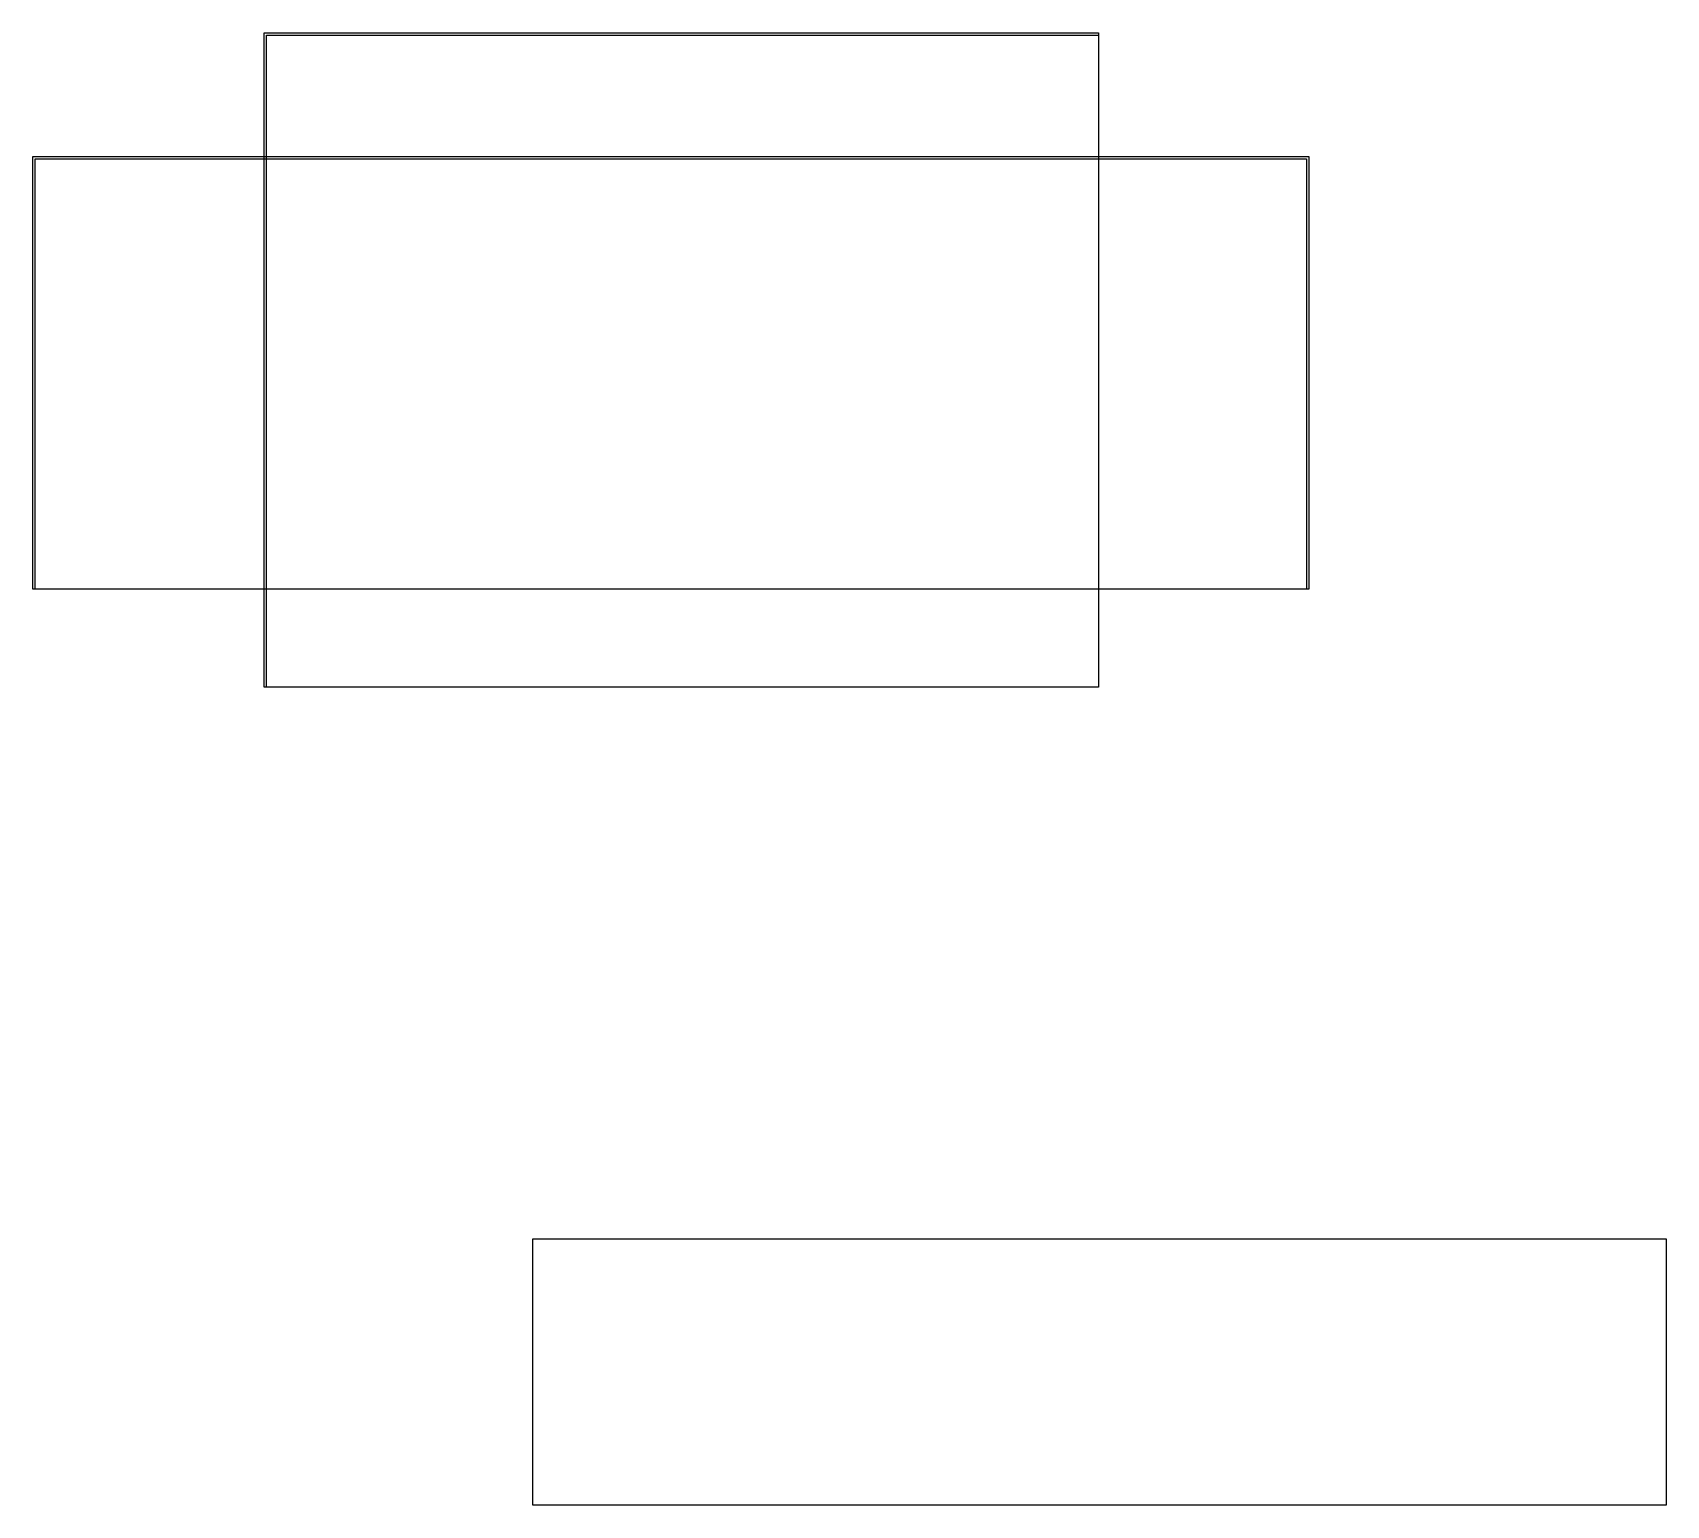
# Model space of a CAD drawing. Extents: x -52 to 498, y 3 to 363.
# Drawn here: x 70.76 to 77.75, y 88.73 to 95.03 of the extents above; entities that cross this region are included whole.
import ezdxf

# ---------------------------------------------------------------- set-up
doc = ezdxf.new("R2010")
doc.units = 0
doc.layers.add('RpiPaveiksliukas', color=7, linetype='CONTINUOUS')

msp = doc.modelspace()

# ---------------------------------------------------------------- linework, layer by layer
at = {"layer": 'RpiPaveiksliukas', "color": 7}
for points in [[(75.32034, 92.232525), (71.75034, 92.232525), (71.75034, 95.032525), (75.32034, 95.032525)], [(71.76034, 93.642525), (71.76034, 95.022525), (75.32034, 95.022525), (75.32034, 92.232525), (71.76034, 92.232525)], [(71.76034, 93.642525), (71.76034, 95.022525), (75.32034, 95.022525), (75.32034, 92.232525), (71.76034, 92.232525)], [(76.22034, 92.652525), (70.76034, 92.652525), (70.76034, 94.502525), (76.22034, 94.502525)], [(70.77034, 93.572525), (70.77034, 94.492525), (76.21034, 94.492525), (76.21034, 92.652525), (70.77034, 92.652525)], [(70.77034, 93.572525), (70.77034, 94.492525), (76.21034, 94.492525), (76.21034, 92.652525), (70.77034, 92.652525)], [(77.75034, 88.732525), (72.90034, 88.732525), (72.90034, 89.872525), (77.75034, 89.872525)]]:
    msp.add_lwpolyline(points, close=True, dxfattribs=at)

doc.saveas('drawing.dxf')
